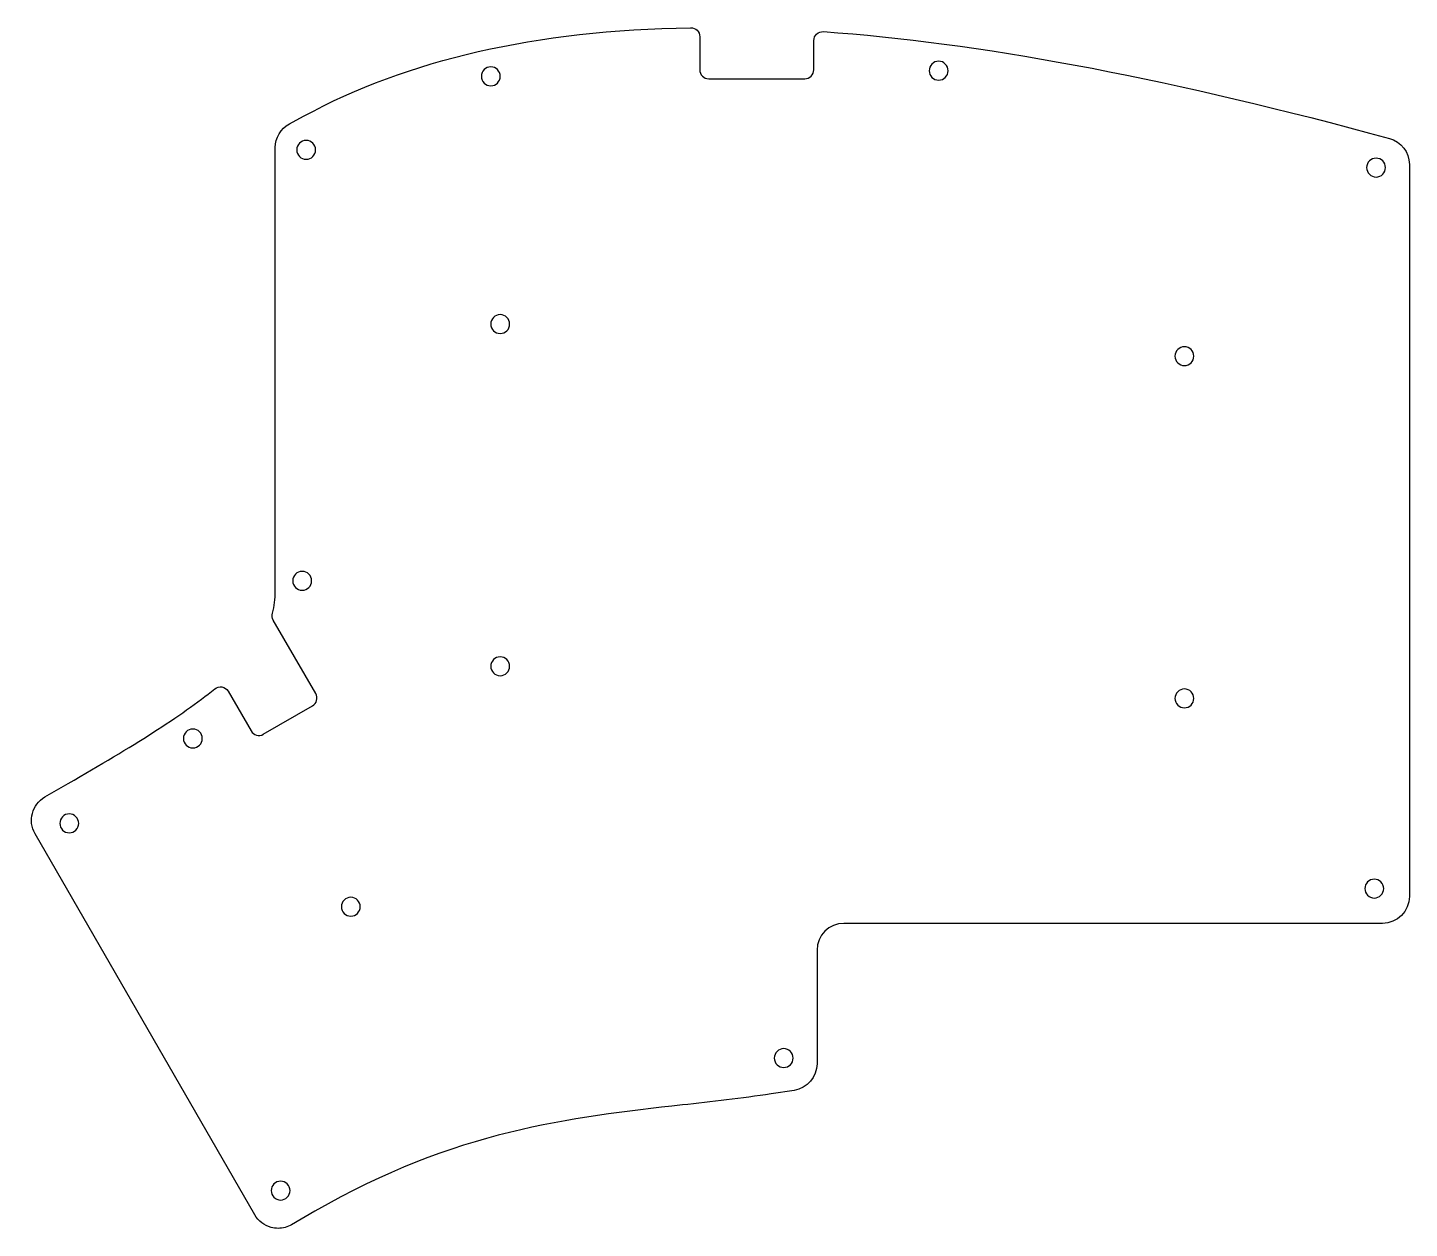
# Model space of a CAD drawing. Extents: x 0 to 154, y 0 to 134.
import ezdxf

# ---------------------------------------------------------------- set-up
doc = ezdxf.new("R2010")
doc.units = 0
doc.layers.get('0').update_dxf_attribs({"linetype": 'CONTINUOUS'})

msp = doc.modelspace()

# ---------------------------------------------------------------- linework, layer by layer
at = {"color": 140}
for p, q in [((74.53, 132.775), (74.53, 129.095)), ((87.23, 129.095), (87.23, 132.343)), ((75.5343, 128.09), (86.2252, 128.09)), ((28.8258, 123.063), (30.3968, 123.915)), ((149.115, 122.052), (151.335, 121.453)), ((27.2548, 71.0145), (27.2548, 120.425)), ((153.555, 118.557), (153.555, 37.0582)), ((31.7624, 59.6403), (27.0371, 67.8229)), ((22.0059, 59.8964), (24.558, 55.4785)), ((25.9237, 55.112), (31.3958, 58.2718)), ((1.60128, 48.1281), (4.19887, 49.6274)), ((1.60128, 48.1281), (1.60128, 48.1281)), ((24.9742, 1.60266), (0.50298, 44.0313)), ((150.555, 34.0582), (90.5838, 34.0582)), ((87.5852, 31.0596), (87.5852, 18.4285)), ((85.036, 15.463), (82.4851, 15.0744)), ((31.6714, 2.00367), (29.0725, 0.50298))]:
    msp.add_line(p, q, dxfattribs=at)
at = {"color": 242}
for p, q in [((50.2035, 128.363), (50.2035, 128.363)), ((100.084, 128.992), (100.084, 128.992)), ((29.6458, 120.177), (29.6458, 120.177)), ((148.796, 118.204), (148.796, 118.204)), ((51.2533, 100.779), (51.2533, 100.779)), ((127.453, 97.2069), (127.453, 97.2069)), ((29.2048, 72.1953), (29.2048, 72.1953)), ((51.2533, 62.6787), (51.2533, 62.6787)), ((127.453, 59.1069), (127.453, 59.1069)), ((17.0243, 54.6446), (17.0243, 54.6446)), ((3.26044, 45.1926), (3.26044, 45.1926)), ((148.598, 37.925), (148.598, 37.925)), ((34.6149, 35.9131), (34.6149, 35.9131)), ((82.8269, 19.0583), (82.8269, 19.0583)), ((26.8015, 4.30085), (26.8015, 4.30085))]:
    msp.add_line(p, q, dxfattribs=at)
at = {"color": 140}
for points in [[(30.3968, 123.915), (42.1019, 130.258), (56.2282, 133.49), (73.5143, 133.774)], [(73.5143, 133.774), (74.071, 133.784), (74.53, 133.332), (74.53, 132.775)], [(87.23, 132.343), (87.23, 132.923), (87.7189, 133.383), (88.2964, 133.342)], [(88.2964, 133.342), (105.525, 132.115), (125.56, 128.39), (149.115, 122.052)], [(74.53, 129.095), (74.53, 128.539), (74.979, 128.09), (75.5343, 128.09)], [(86.2252, 128.09), (86.7805, 128.09), (87.23, 128.539), (87.23, 129.095)], [(27.2548, 120.425), (27.2548, 121.526), (27.857, 122.538), (28.8258, 123.063)], [(151.335, 121.453), (152.644, 121.101), (153.555, 119.914), (153.555, 118.557)], [(26.942, 68.5959), (27.1487, 69.3857), (27.2548, 70.1876), (27.2548, 71.0145)], [(27.0371, 67.8229), (26.9021, 68.0572), (26.8731, 68.3341), (26.942, 68.5959)], [(4.19887, 49.6274), (11.3716, 53.7683), (16.7528, 57.113), (20.5066, 60.1694)], [(20.5066, 60.1694), (20.9848, 60.5592), (21.6972, 60.4326), (22.0059, 59.8964)], [(31.3958, 58.2718), (31.874, 58.5488), (32.0394, 59.1605), (31.7624, 59.6403)], [(24.558, 55.4785), (24.8336, 54.9988), (25.4455, 54.8361), (25.9237, 55.112)], [(0.50298, 44.0313), (-0.32522, 45.4656), (0.16674, 47.2983), (1.60128, 48.1281)], [(153.555, 37.0582), (153.555, 35.4005), (152.211, 34.0582), (150.555, 34.0582)], [(90.5838, 34.0582), (88.9275, 34.0582), (87.5852, 32.7146), (87.5852, 31.0596)], [(87.5852, 18.4285), (87.5852, 16.9458), (86.5022, 15.6848), (85.036, 15.463)], [(82.4851, 15.0744), (79.1891, 14.5755), (75.8444, 14.2021), (72.6006, 13.841)], [(72.6006, 13.841), (60.1595, 12.4533), (47.2944, 11.0188), (31.6714, 2.00367)], [(26.7959, 0.20395), (26.027, 0.40928), (25.3711, 0.91364), (24.9742, 1.60266)], [(27.5732, 0.1006), (27.3127, 0.1006), (27.0509, 0.13505), (26.7959, 0.20395)], [(29.0725, 0.50298), (28.6122, 0.23702), (28.0941, 0.1006), (27.5732, 0.1006)]]:
    msp.add_open_spline(points, degree=3, dxfattribs=at)
at = {"color": 242}
for points in [[(51.2533, 129.413), (50.6734, 129.413), (50.2035, 128.943), (50.2035, 128.363)], [(52.3035, 128.363), (52.3035, 128.943), (51.8336, 129.413), (51.2533, 129.413)], [(101.134, 130.043), (100.554, 130.043), (100.084, 129.573), (100.084, 128.992)], [(102.184, 128.992), (102.184, 129.573), (101.714, 130.043), (101.134, 130.043)], [(50.2035, 128.363), (50.2035, 127.783), (50.6734, 127.313), (51.2533, 127.313)], [(51.2533, 127.313), (51.8336, 127.313), (52.3035, 127.783), (52.3035, 128.363)], [(100.084, 128.992), (100.084, 128.413), (100.554, 127.943), (101.134, 127.943)], [(101.134, 127.943), (101.714, 127.943), (102.184, 128.413), (102.184, 128.992)], [(30.6958, 121.227), (30.1157, 121.227), (29.6458, 120.758), (29.6458, 120.177)], [(29.6458, 120.177), (29.6458, 119.597), (30.1157, 119.127), (30.6958, 119.127)], [(31.7459, 120.177), (31.7459, 120.758), (31.276, 121.227), (30.6958, 121.227)], [(30.6958, 119.127), (31.276, 119.127), (31.7459, 119.597), (31.7459, 120.177)], [(149.847, 119.254), (149.266, 119.254), (148.796, 118.784), (148.796, 118.204)], [(150.896, 118.204), (150.896, 118.784), (150.427, 119.254), (149.847, 119.254)], [(148.796, 118.204), (148.796, 117.624), (149.266, 117.154), (149.847, 117.154)], [(149.847, 117.154), (150.427, 117.154), (150.896, 117.624), (150.896, 118.204)], [(52.3035, 101.828), (51.7232, 101.828), (51.2533, 101.358), (51.2533, 100.779)], [(53.3534, 100.779), (53.3534, 101.358), (52.8835, 101.828), (52.3035, 101.828)], [(51.2533, 100.779), (51.2533, 100.198), (51.7232, 99.7285), (52.3035, 99.7285)], [(52.3035, 99.7285), (52.8835, 99.7285), (53.3534, 100.198), (53.3534, 100.779)], [(128.504, 98.2567), (127.923, 98.2567), (127.453, 97.7868), (127.453, 97.2069)], [(127.453, 97.2069), (127.453, 96.6265), (127.923, 96.1566), (128.504, 96.1566)], [(129.553, 97.2069), (129.553, 97.7868), (129.084, 98.2567), (128.504, 98.2567)], [(128.504, 96.1566), (129.084, 96.1566), (129.553, 96.6265), (129.553, 97.2069)], [(30.2548, 73.2455), (29.6747, 73.2455), (29.2048, 72.7756), (29.2048, 72.1953)], [(31.3049, 72.1953), (31.3049, 72.7756), (30.835, 73.2455), (30.2548, 73.2455)], [(29.2048, 72.1953), (29.2048, 71.6153), (29.6747, 71.1454), (30.2548, 71.1454)], [(30.2548, 71.1454), (30.835, 71.1454), (31.3049, 71.6153), (31.3049, 72.1953)], [(52.3035, 63.7275), (51.7232, 63.7275), (51.2533, 63.2576), (51.2533, 62.6787)], [(53.3534, 62.6787), (53.3534, 63.2576), (52.8835, 63.7275), (52.3035, 63.7275)], [(51.2533, 62.6787), (51.2533, 62.0984), (51.7232, 61.6285), (52.3035, 61.6285)], [(52.3035, 61.6285), (52.8835, 61.6285), (53.3534, 62.0984), (53.3534, 62.6787)], [(128.504, 60.1567), (127.923, 60.1567), (127.453, 59.6868), (127.453, 59.1069)], [(129.553, 59.1069), (129.553, 59.6868), (129.084, 60.1567), (128.504, 60.1567)], [(127.453, 59.1069), (127.453, 58.5265), (127.923, 58.0566), (128.504, 58.0566)], [(128.504, 58.0566), (129.084, 58.0566), (129.553, 58.5265), (129.553, 59.1069)], [(18.0744, 55.6948), (17.4956, 55.6948), (17.0243, 55.2249), (17.0243, 54.6446)], [(19.1244, 54.6446), (19.1244, 55.2249), (18.6545, 55.6948), (18.0744, 55.6948)], [(17.0243, 54.6446), (17.0243, 54.0646), (17.4956, 53.5947), (18.0744, 53.5947)], [(18.0744, 53.5947), (18.6545, 53.5947), (19.1244, 54.0646), (19.1244, 54.6446)], [(4.31052, 46.2428), (3.73172, 46.2428), (3.26044, 45.7729), (3.26044, 45.1926)], [(5.36056, 45.1926), (5.36056, 45.7729), (4.89066, 46.2428), (4.31052, 46.2428)], [(3.26044, 45.1926), (3.26044, 44.614), (3.73172, 44.1441), (4.31052, 44.1441)], [(4.31052, 44.1441), (4.89066, 44.1441), (5.36056, 44.614), (5.36056, 45.1926)], [(149.648, 38.9749), (149.068, 38.9749), (148.598, 38.505), (148.598, 37.925)], [(150.698, 37.925), (150.698, 38.505), (150.228, 38.9749), (149.648, 38.9749)], [(35.6651, 36.963), (35.0862, 36.963), (34.6149, 36.4931), (34.6149, 35.9131)], [(36.715, 35.9131), (36.715, 36.4931), (36.2451, 36.963), (35.6651, 36.963)], [(148.598, 37.925), (148.598, 37.3447), (149.068, 36.8748), (149.648, 36.8748)], [(149.648, 36.8748), (150.228, 36.8748), (150.698, 37.3447), (150.698, 37.925)], [(34.6149, 35.9131), (34.6149, 35.3328), (35.0862, 34.863), (35.6651, 34.863)], [(35.6651, 34.863), (36.2451, 34.863), (36.715, 35.3328), (36.715, 35.9131)], [(83.8771, 20.1083), (83.2968, 20.1083), (82.8269, 19.6384), (82.8269, 19.0583)], [(84.927, 19.0583), (84.927, 19.6384), (84.4571, 20.1083), (83.8771, 20.1083)], [(82.8269, 19.0583), (82.8269, 18.4781), (83.2968, 18.0082), (83.8771, 18.0082)], [(83.8771, 18.0082), (84.4571, 18.0082), (84.927, 18.4781), (84.927, 19.0583)], [(27.8515, 5.35093), (27.2714, 5.35093), (26.8015, 4.881), (26.8015, 4.30085)], [(28.9016, 4.30085), (28.9016, 4.881), (28.4317, 5.35093), (27.8515, 5.35093)], [(26.8015, 4.30085), (26.8015, 3.72071), (27.2714, 3.25079), (27.8515, 3.25079)], [(27.8515, 3.25079), (28.4317, 3.25079), (28.9016, 3.72071), (28.9016, 4.30085)]]:
    msp.add_open_spline(points, degree=3, dxfattribs=at)

doc.saveas('drawing.dxf')
